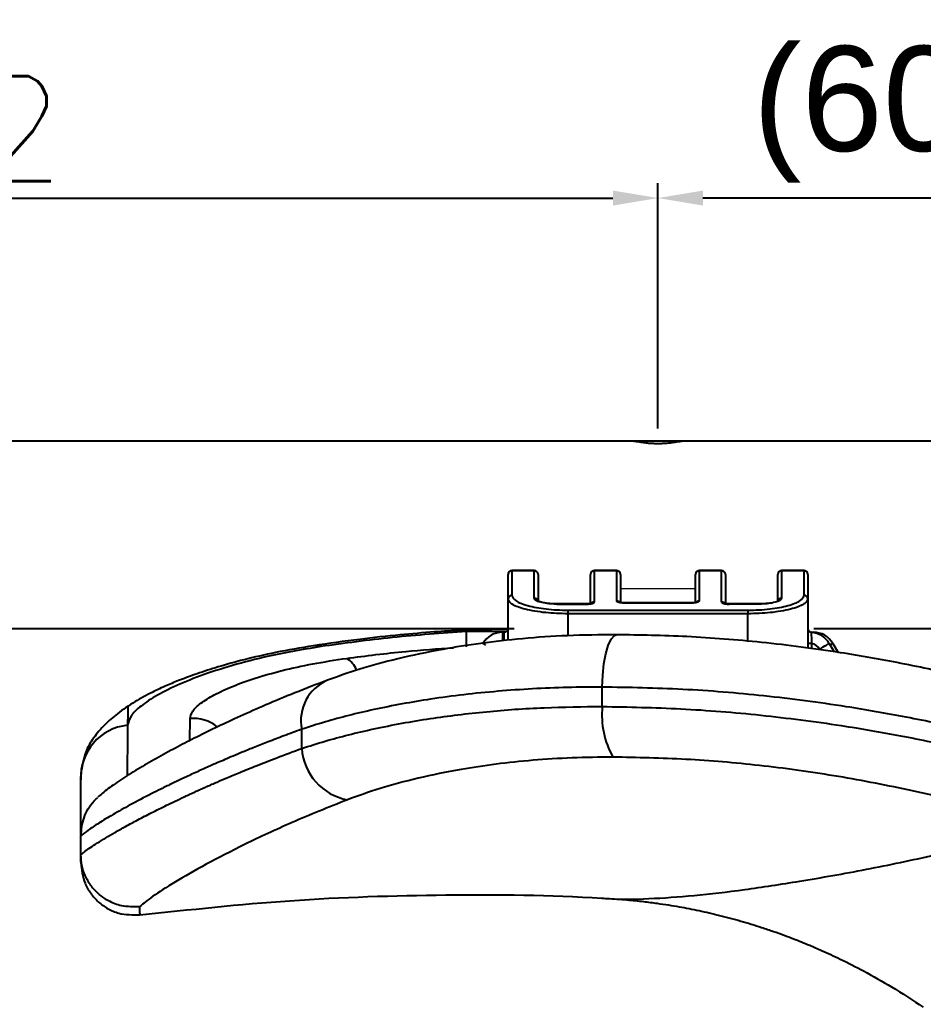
# Model space of a CAD drawing. Header units: millimetres. Extents: x 120 to 960, y 55 to 649.
# Drawn here: x 754.3 to 814.5, y 441.4 to 507.3 of the extents above; entities that cross this region are included whole.
import ezdxf

# ---------------------------------------------------------------- set-up
doc = ezdxf.new("R2010")
doc.units = ezdxf.units.MM
doc.layers.get('0').update_dxf_attribs({"lineweight": 13})
doc.layers.add('윤곽선', color=7, linetype='Continuous', lineweight=9)
doc.styles.get("Standard").update_dxf_attribs({"font": 'arial.ttf'})
doc.dimstyles.new('2-1사본 Standard', dxfattribs={"dimtxt": 2.5, "dimasz": 3, "dimexe": 1, "dimexo": 1, "dimgap": 1, "dimtad": 1, "dimdec": 1, "dimlfac": 2, "dimdsep": 46, "dimtxsty": 'Standard', "dimcen": 0.09, "dimclrd": 1, "dimclre": 1, "dimclrt": 2, "dimadec": 0, "dimazin": 0, "dimtfac": 1, "dimtdec": 1, "dimtmove": 0, "dimatfit": 3, "dimfxl": 0, "dimtolj": 1, "dimtzin": 0, "dimarcsym": 0})

# ---------------------------------------------------------------- blocks, each defined once
blk = doc.blocks.new('*D3')
at = {"layer": 'Defpoints', "color": 0}
for p in [(796.838, 495.404), (681.838, 479.044), (796.838, 479.044)]:
    blk.add_point(p, dxfattribs=at)
at = {"layer": '윤곽선', "color": 1, "lineweight": -2}
for p, q in [((681.838, 480.044), (681.838, 496.404)), ((796.838, 480.044), (796.838, 496.404)), ((684.838, 495.404), (793.838, 495.404))]:
    blk.add_line(p, q, dxfattribs=at)
at = {"layer": '윤곽선', "color": 1}
for points in [[(684.838, 495.904), (684.838, 494.904), (681.838, 495.404)], [(793.838, 494.904), (793.838, 495.904), (796.838, 495.404)]]:
    blk.add_solid(points, dxfattribs=at)
at = {"layer": '윤곽선', "color": 2, "insert": (738.284, 499.977), "char_height": 7, "attachment_point": 5}
blk.add_mtext('\\A1;230{\\Fromans,whtgtxt|c129;%%P0.2}', dxfattribs=at)
blk = doc.blocks.new('*D4')
at = {"layer": 'Defpoints', "color": 0}
for p in [(826.863, 514.009), (651.863, 479.702), (826.863, 475.978)]:
    blk.add_point(p, dxfattribs=at)
at = {"layer": '윤곽선', "color": 1, "lineweight": -2}
for p, q in [((651.863, 480.702), (651.863, 515.009)), ((826.863, 476.978), (826.863, 515.009)), ((654.863, 514.009), (823.863, 514.009))]:
    blk.add_line(p, q, dxfattribs=at)
at = {"layer": '윤곽선', "color": 1}
for points in [[(654.863, 514.509), (654.863, 513.509), (651.863, 514.009)], [(823.863, 513.509), (823.863, 514.509), (826.863, 514.009)]]:
    blk.add_solid(points, dxfattribs=at)
at = {"layer": '윤곽선', "color": 2, "insert": (746.416, 518.583), "char_height": 7, "attachment_point": 5}
blk.add_mtext('\\A1;350{\\Fromans,whtgtxt|c129;%%P0.3}', dxfattribs=at)
blk = doc.blocks.new('*D5')
at = {"layer": 'Defpoints', "color": 0}
for p in [(796.838, 495.404), (796.838, 485.79), (826.863, 484.202)]:
    blk.add_point(p, dxfattribs=at)
at = {"layer": '윤곽선', "color": 1, "lineweight": -2}
for p, q in [((796.838, 486.79), (796.838, 496.404)), ((826.863, 485.202), (826.863, 496.404)), ((823.863, 495.404), (799.838, 495.404))]:
    blk.add_line(p, q, dxfattribs=at)
at = {"layer": '윤곽선', "color": 1}
for points in [[(799.838, 495.904), (799.838, 494.904), (796.838, 495.404)], [(823.863, 494.904), (823.863, 495.904), (826.863, 495.404)]]:
    blk.add_solid(points, dxfattribs=at)
at = {"layer": '윤곽선', "color": 2, "insert": (811.851, 500.989), "char_height": 7, "attachment_point": 5}
blk.add_mtext('\\A1;(60)', dxfattribs=at)

msp = doc.modelspace()

# ---------------------------------------------------------------- linework, layer by layer
at = {"color": 7, "linetype": 'Continuous', "lineweight": 25}
for p, q in [((818.863, 479.202), (651.863, 479.202)), ((818.863, 479.202), (806.467, 479.202)), ((818.863, 479.202), (806.467, 479.202)), ((786.839, 468.669), (786.839, 470.309)), ((786.839, 468.669), (786.839, 470.309)), ((788.589, 470.559), (787.089, 470.559)), ((788.589, 470.559), (787.089, 470.559)), ((787.089, 470.555), (787.089, 468.912)), ((788.589, 470.555), (787.089, 470.555)), ((787.089, 470.555), (787.089, 468.912)), ((788.589, 470.555), (787.089, 470.555)), ((788.589, 468.724), (788.589, 470.555)), ((788.589, 468.724), (788.589, 470.555)), ((788.839, 470.309), (788.839, 468.481)), ((788.839, 470.309), (788.839, 468.481)), ((792.339, 468.357), (792.339, 470.309)), ((792.339, 468.357), (792.339, 470.309)), ((794.089, 470.559), (792.589, 470.559)), ((794.089, 470.559), (792.589, 470.559)), ((792.589, 470.555), (792.589, 468.466)), ((794.089, 470.555), (792.589, 470.555)), ((792.589, 470.555), (792.589, 468.466)), ((794.089, 470.555), (792.589, 470.555)), ((794.089, 468.531), (794.089, 470.555)), ((794.089, 468.531), (794.089, 470.555)), ((794.339, 470.309), (794.339, 468.427)), ((794.339, 470.309), (794.339, 468.427)), ((799.339, 468.423), (799.339, 470.309)), ((799.339, 468.423), (799.339, 470.309)), ((801.089, 470.559), (799.589, 470.559)), ((801.089, 470.559), (799.589, 470.559)), ((799.589, 470.555), (799.589, 468.531)), ((801.089, 470.555), (799.589, 470.555)), ((799.589, 470.555), (799.589, 468.531)), ((801.089, 470.555), (799.589, 470.555)), ((801.089, 468.466), (801.089, 470.555)), ((801.089, 468.466), (801.089, 470.555)), ((801.339, 470.309), (801.339, 468.362)), ((801.339, 470.309), (801.339, 468.362)), ((804.839, 468.481), (804.839, 470.309)), ((804.839, 468.481), (804.839, 470.309)), ((806.589, 470.559), (805.089, 470.559)), ((806.589, 470.559), (805.089, 470.559)), ((805.089, 470.555), (805.089, 468.724)), ((806.589, 470.555), (805.089, 470.555)), ((805.089, 470.555), (805.089, 468.724)), ((806.589, 470.555), (805.089, 470.555)), ((806.589, 468.912), (806.589, 470.555)), ((806.589, 468.912), (806.589, 470.555)), ((806.839, 470.309), (806.839, 468.669)), ((806.839, 470.309), (806.839, 468.669)), ((786.839, 465.915), (786.839, 468.669)), ((786.839, 465.915), (786.839, 468.669)), ((792.089, 468.342), (790.089, 468.342)), ((792.089, 468.342), (790.089, 468.342)), ((790.089, 468.334), (792.089, 468.334)), ((790.089, 468.334), (792.089, 468.334)), ((799.089, 468.408), (794.589, 468.408)), ((799.089, 468.408), (794.589, 468.408)), ((799.089, 468.4), (794.589, 468.4)), ((799.089, 468.4), (794.589, 468.4)), ((803.589, 468.342), (801.589, 468.342)), ((803.589, 468.342), (801.589, 468.342)), ((803.589, 468.334), (801.589, 468.334)), ((803.589, 468.334), (801.589, 468.334)), ((806.839, 468.669), (806.839, 465.372)), ((806.839, 468.669), (806.839, 465.372)), ((790.839, 467.925), (802.839, 467.925)), ((790.839, 467.925), (790.839, 467.684)), ((790.839, 467.925), (802.839, 467.925)), ((790.839, 467.925), (790.839, 467.684)), ((802.839, 467.684), (790.839, 467.684)), ((802.839, 467.684), (790.839, 467.684)), ((802.839, 467.925), (802.839, 467.684)), ((802.839, 467.925), (802.839, 467.684)), ((651.863, 466.702), (787.239, 466.702)), ((651.863, 466.702), (787.239, 466.702)), ((786.783, 466.649), (783.744, 466.593)), ((786.783, 466.649), (783.744, 466.593)), ((784.057, 465.491), (784.076, 466.492)), ((784.057, 465.491), (784.076, 466.492)), ((786.463, 466.452), (786.589, 466.452)), ((786.463, 466.452), (786.589, 466.452)), ((794.057, 466.29), (794.138, 466.297)), ((794.057, 466.29), (794.138, 466.297)), ((807.072, 466.449), (807.072, 466.433)), ((807.072, 466.449), (807.072, 466.433)), ((807.089, 466.452), (807.214, 466.452)), ((807.089, 466.452), (807.214, 466.452)), ((807.239, 466.702), (826.863, 466.702)), ((807.239, 466.702), (826.863, 466.702)), ((807.089, 465.693), (806.839, 465.693)), ((807.089, 465.693), (806.839, 465.693)), ((808.272, 465.702), (808.594, 465.144)), ((808.272, 465.702), (808.594, 465.144)), ((808.513, 465.702), (808.855, 465.111)), ((808.513, 465.702), (808.855, 465.111)), ((793.128, 461.502), (793.128, 462.797)), ((793.128, 461.502), (793.128, 462.797)), ((773.074, 458.703), (773.074, 459.983)), ((773.074, 458.703), (773.074, 459.983)), ((758.39, 457.419), (758.339, 456.829)), ((758.39, 457.419), (758.339, 456.829)), ((758.339, 451.629), (758.339, 452.872)), ((758.339, 451.629), (758.339, 452.872)), ((793.448, 448.709), (793.551, 448.697)), ((793.448, 448.709), (793.551, 448.697)), ((762.263, 447.676), (762.263, 447.679)), ((762.263, 447.676), (762.263, 447.679))]:
    msp.add_line(p, q, dxfattribs=at)
for p, q in [((795.235, 479.203), (798.442, 479.201)), ((795.235, 479.203), (798.442, 479.201)), ((794.339, 469.368), (799.339, 469.368)), ((794.339, 469.368), (799.339, 469.368))]:
    msp.add_line(p, q)
at = {"color": 8, "linetype": 'Continuous', "lineweight": 25}
for p, q in [((787.089, 470.555), (787.089, 470.559)), ((787.089, 470.555), (787.089, 470.559)), ((788.589, 470.555), (788.589, 470.559)), ((788.589, 470.555), (788.589, 470.559)), ((792.589, 470.555), (792.589, 470.559)), ((792.589, 470.555), (792.589, 470.559)), ((794.089, 470.555), (794.089, 470.559)), ((794.089, 470.555), (794.089, 470.559)), ((799.589, 470.559), (799.589, 470.555)), ((799.589, 470.559), (799.589, 470.555)), ((801.089, 470.559), (801.089, 470.555)), ((801.089, 470.559), (801.089, 470.555)), ((805.089, 470.559), (805.089, 470.555)), ((805.089, 470.559), (805.089, 470.555)), ((806.589, 470.559), (806.589, 470.555)), ((806.589, 470.559), (806.589, 470.555)), ((790.089, 468.334), (790.089, 468.342)), ((790.089, 468.334), (790.089, 468.342)), ((792.089, 468.334), (792.089, 468.342)), ((792.089, 468.334), (792.089, 468.342)), ((794.589, 468.408), (794.589, 468.4)), ((794.589, 468.408), (794.589, 468.4)), ((799.089, 468.408), (799.089, 468.4)), ((799.089, 468.408), (799.089, 468.4)), ((801.589, 468.342), (801.589, 468.334)), ((801.589, 468.342), (801.589, 468.334)), ((803.589, 468.342), (803.589, 468.334)), ((803.589, 468.342), (803.589, 468.334)), ((790.839, 467.684), (790.839, 466.225)), ((790.839, 467.684), (790.839, 466.225)), ((802.839, 465.843), (802.839, 467.684)), ((802.839, 465.843), (802.839, 467.684)), ((786.675, 466.512), (784.076, 466.492)), ((786.675, 466.512), (784.076, 466.492)), ((786.463, 466.452), (786.463, 465.875)), ((786.463, 466.452), (786.463, 465.875)), ((786.589, 465.89), (786.589, 466.452)), ((786.589, 465.89), (786.589, 466.452)), ((807.089, 466.452), (807.089, 466.448)), ((807.089, 466.452), (807.089, 466.448)), ((807.214, 466.433), (807.214, 466.452)), ((807.214, 466.433), (807.214, 466.452)), ((807.089, 465.693), (807.089, 465.34)), ((807.089, 465.693), (807.089, 465.34)), ((765.611, 459.229), (765.621, 460.701)), ((765.611, 459.229), (765.621, 460.701))]:
    msp.add_line(p, q, dxfattribs=at)
at = {"color": 8, "linetype": 'Continuous', "lineweight": 25, "flags": 128}
for points in [[(784.076, 466.492), (783.847, 466.603), (783.744, 466.593)], [(784.076, 466.492), (783.847, 466.603), (783.744, 466.593)], [(793.128, 462.797), (793.156, 463.594), (793.235, 464.349), (793.359, 465.023), (793.523, 465.579), (793.717, 465.99), (793.932, 466.232), (794.057, 466.29)], [(793.128, 462.797), (793.156, 463.594), (793.235, 464.349), (793.359, 465.023), (793.523, 465.579), (793.717, 465.99), (793.932, 466.232), (794.057, 466.29)], [(774.342, 465.498), (774.007, 465.577), (773.848, 465.552)], [(774.342, 465.498), (774.007, 465.577), (773.848, 465.552)], [(785.164, 465.702), (785.176, 465.695), (785.213, 465.674), (785.273, 465.639), (785.345, 465.598)], [(785.164, 465.702), (785.176, 465.695), (785.213, 465.674), (785.273, 465.639), (785.345, 465.598)], [(808.332, 465.598), (808.404, 465.639), (808.464, 465.674), (808.501, 465.695), (808.513, 465.702)], [(808.332, 465.598), (808.404, 465.639), (808.464, 465.674), (808.501, 465.695), (808.513, 465.702)]]:
    msp.add_lwpolyline(points, dxfattribs=at)
at = {"color": 7, "linetype": 'Continuous', "lineweight": 25, "flags": 128}
msp.add_lwpolyline([(807.622, 465.327), (807.749, 465.4), (807.871, 465.471), (807.983, 465.536), (808.081, 465.592), (808.162, 465.639), (808.222, 465.674), (808.259, 465.695), (808.272, 465.702)], dxfattribs=at)
msp.add_lwpolyline([(807.622, 465.327), (807.749, 465.4), (807.871, 465.471), (807.983, 465.536), (808.081, 465.592), (808.162, 465.639), (808.222, 465.674), (808.259, 465.695), (808.272, 465.702)], dxfattribs=at)
at = {"color": 7, "linetype": 'Continuous', "lineweight": 25}
for centre, radius, start, end in [((787.089, 470.309), 0.25, 90, 180), ((787.089, 470.309), 0.25, 90, 180), ((787.087, 470.307), 0.248, 89.51572, 179.5018), ((787.087, 470.307), 0.248, 89.51572, 179.5018), ((788.589, 470.309), 0.25, 0, 90), ((788.589, 470.309), 0.25, 0, 90), ((788.591, 470.307), 0.248, 0.4982, 90.48428), ((788.591, 470.307), 0.248, 0.4982, 90.48428), ((792.589, 470.309), 0.25, 90, 180), ((792.589, 470.309), 0.25, 90, 180), ((792.587, 470.307), 0.248, 89.51572, 179.5018), ((792.587, 470.307), 0.248, 89.51572, 179.5018), ((794.089, 470.309), 0.25, 0, 90), ((794.089, 470.309), 0.25, 0, 90), ((794.091, 470.307), 0.248, 0.4982, 90.48428), ((794.091, 470.307), 0.248, 0.4982, 90.48428), ((799.589, 470.309), 0.25, 90, 180), ((799.589, 470.309), 0.25, 90, 180), ((799.587, 470.307), 0.248, 89.51694, 179.50058), ((799.587, 470.307), 0.248, 89.51694, 179.50058), ((801.089, 470.309), 0.25, 0, 90), ((801.089, 470.309), 0.25, 0, 90), ((801.091, 470.307), 0.248, 0.4982, 90.48428), ((801.091, 470.307), 0.248, 0.4982, 90.48428), ((805.089, 470.309), 0.25, 90, 180), ((805.089, 470.309), 0.25, 90, 180), ((805.087, 470.307), 0.248, 89.51694, 179.50058), ((805.087, 470.307), 0.248, 89.51694, 179.50058), ((806.589, 470.309), 0.25, 0, 90), ((806.589, 470.309), 0.25, 0, 90), ((806.591, 470.307), 0.248, 0.4982, 90.48428), ((806.591, 470.307), 0.248, 0.4982, 90.48428), ((787.085, 468.665), 0.246, 89.16643, 179.13814), ((787.085, 468.665), 0.246, 89.16643, 179.13814), ((806.592, 468.665), 0.246, 0.86186, 90.83357), ((806.592, 468.665), 0.246, 0.86186, 90.83357), ((786.463, 464.952), 1.5, 90, 150), ((786.463, 464.952), 1.5, 90, 150), ((786.589, 466.702), 0.25, 270, 0), ((786.589, 466.702), 0.25, 270, 0), ((807.089, 466.702), 0.25, 180, 270), ((807.089, 466.702), 0.25, 180, 270), ((807.089, 466.698), 0.25, 180, 266.19849), ((807.089, 466.698), 0.25, 180, 266.19849), ((806.973, 464.952), 1.5, 30, 86.19849), ((806.973, 464.952), 1.5, 30, 86.19849), ((807.214, 464.952), 1.5, 30, 90), ((807.214, 464.952), 1.5, 30, 90), ((806.973, 464.952), 0.75, 30, 81.10057), ((806.973, 464.952), 0.75, 30, 81.10057), ((798.885, 460.947), 5.784, 174.49732, 209.21207), ((798.885, 460.947), 5.784, 174.49732, 209.21207), ((776.799, 458.958), 3.734, 183.92099, 259.66268), ((776.799, 458.958), 3.734, 183.92099, 259.66268)]:
    msp.add_arc(centre, radius, start, end, dxfattribs=at)
at = {"color": 8, "linetype": 'Continuous', "lineweight": 25}
for centre, radius, start, end in [((788.592, 468.476), 0.248, 12.05238, 90.75543), ((788.592, 468.476), 0.248, 12.05238, 90.75543), ((792.587, 468.214), 0.252, 89.68864, 143.61511), ((792.587, 468.214), 0.252, 89.68864, 143.61511), ((794.09, 468.279), 0.253, 36.7853, 90.25848), ((794.09, 468.279), 0.253, 36.7853, 90.25848), ((799.587, 468.279), 0.253, 89.74056, 143.21649), ((799.587, 468.279), 0.253, 89.74056, 143.21649), ((801.09, 468.213), 0.253, 36.52408, 90.26055), ((801.09, 468.213), 0.253, 36.52408, 90.26055), ((805.085, 468.476), 0.248, 89.24778, 167.80897), ((805.085, 468.476), 0.248, 89.24778, 167.80897), ((775.202, 463.305), 1.656, 22.20696, 58.24341), ((775.202, 463.305), 1.656, 22.20696, 58.24341), ((775.967, 460.551), 2.948, 113.39129, 191.12009), ((775.967, 460.551), 2.948, 113.39129, 191.12009), ((765.84, 458.183), 2.528, 51.00046, 94.98197), ((765.84, 458.183), 2.528, 51.00046, 94.98197), ((761.806, 456.795), 3.472, 95.75765, 182.95739), ((761.806, 456.795), 3.472, 95.75765, 182.95739)]:
    msp.add_arc(centre, radius, start, end, dxfattribs=at)
at = {"color": 7, "linetype": 'Continuous', "lineweight": 25}
for points, knots in [([(795.235, 479.201), (795.237, 479.202), (795.248, 479.204), (795.363, 479.187), (795.583, 479.148), (795.815, 479.116), (795.987, 479.093), (796.207, 479.069), (796.526, 479.048), (796.842, 479.041), (797.16, 479.049), (797.467, 479.069), (797.662, 479.09), (797.774, 479.104), (797.86, 479.116), (798.098, 479.149), (798.317, 479.188), (798.43, 479.204), (798.44, 479.202), (798.442, 479.201)], [0, 0, 0, 0, 0.019468, 0.089551, 0.2263, 0.273774, 0.287712, 0.363732, 0.434429, 0.50107, 0.567205, 0.638414, 0.70708, 0.709003, 0.726209, 0.775801, 0.91245, 0.98273, 1, 1, 1, 1]), ([(795.235, 479.201), (795.237, 479.202), (795.248, 479.204), (795.363, 479.187), (795.583, 479.148), (795.815, 479.116), (795.987, 479.093), (796.207, 479.069), (796.526, 479.048), (796.842, 479.041), (797.16, 479.049), (797.467, 479.069), (797.662, 479.09), (797.774, 479.104), (797.86, 479.116), (798.098, 479.149), (798.317, 479.188), (798.43, 479.204), (798.44, 479.202), (798.442, 479.201)], [0, 0, 0, 0, 0.019468, 0.089551, 0.2263, 0.273774, 0.287712, 0.363732, 0.434429, 0.50107, 0.567205, 0.638414, 0.70708, 0.709003, 0.726209, 0.775801, 0.91245, 0.98273, 1, 1, 1, 1]), ([(787.089, 468.912), (787.145, 468.79), (787.257, 468.547), (788.099, 468.215), (789.136, 468.024), (790.088, 467.938), (790.588, 467.929), (790.839, 467.925)], [0, 0, 0, 0, 0.250755, 0.499811, 0.748682, 0.874043, 1, 1, 1, 1]), ([(787.089, 468.912), (787.145, 468.79), (787.257, 468.547), (788.099, 468.215), (789.136, 468.024), (790.088, 467.938), (790.588, 467.929), (790.839, 467.925)], [0, 0, 0, 0, 0.250755, 0.499811, 0.748682, 0.874043, 1, 1, 1, 1]), ([(802.839, 467.925), (803.087, 467.929), (803.588, 467.937), (804.54, 468.023), (805.58, 468.215), (806.422, 468.548), (806.533, 468.79), (806.589, 468.912)], [0, 0, 0, 0, 0.1247747, 0.2514306, 0.5006151, 0.7495797, 1, 1, 1, 1]), ([(802.839, 467.925), (803.087, 467.929), (803.588, 467.937), (804.54, 468.023), (805.58, 468.215), (806.422, 468.548), (806.533, 468.79), (806.589, 468.912)], [0, 0, 0, 0, 0.1247747, 0.2514306, 0.5006151, 0.7495797, 1, 1, 1, 1]), ([(790.839, 467.684), (790.329, 467.7), (789.547, 467.723), (788.611, 467.853), (787.783, 468.023), (787.325, 468.195), (787.078, 468.346), (786.905, 468.466), (786.867, 468.583), (786.839, 468.669)], [0, 0, 0, 0, 0.23907, 0.366769, 0.499842, 0.748627, 0.756113, 0.819702, 1, 1, 1, 1]), ([(790.839, 467.684), (790.329, 467.7), (789.547, 467.723), (788.611, 467.853), (787.783, 468.023), (787.325, 468.195), (787.078, 468.346), (786.905, 468.466), (786.867, 468.583), (786.839, 468.669)], [0, 0, 0, 0, 0.23907, 0.366769, 0.499842, 0.748627, 0.756113, 0.819702, 1, 1, 1, 1]), ([(790.089, 468.334), (789.989, 468.335), (789.788, 468.338), (789.406, 468.371), (788.992, 468.446), (788.654, 468.576), (788.61, 468.675), (788.589, 468.724)], [0, 0, 0, 0, 0.125396, 0.251576, 0.500994, 0.750467, 1, 1, 1, 1]), ([(790.089, 468.334), (789.989, 468.335), (789.788, 468.338), (789.406, 468.371), (788.992, 468.446), (788.654, 468.576), (788.61, 468.675), (788.589, 468.724)], [0, 0, 0, 0, 0.125396, 0.251576, 0.500994, 0.750467, 1, 1, 1, 1]), ([(790.089, 468.342), (789.974, 468.344), (789.751, 468.347), (789.454, 468.376), (789.219, 468.412), (789.022, 468.454), (788.962, 468.476), (788.929, 468.488)], [0, 0, 0, 0, 0.219586, 0.424791, 0.616325, 0.795019, 1, 1, 1, 1]), ([(790.089, 468.342), (789.974, 468.344), (789.751, 468.347), (789.454, 468.376), (789.219, 468.412), (789.022, 468.454), (788.962, 468.476), (788.929, 468.488)], [0, 0, 0, 0, 0.219586, 0.424791, 0.616325, 0.795019, 1, 1, 1, 1]), ([(792.089, 468.334), (792.122, 468.334), (792.189, 468.335), (792.284, 468.343), (792.371, 468.356), (792.471, 468.378), (792.569, 468.415), (792.582, 468.449), (792.589, 468.466)], [0, 0, 0, 0, 0.127087, 0.249394, 0.372452, 0.501698, 0.749591, 1, 1, 1, 1]), ([(792.089, 468.334), (792.122, 468.334), (792.189, 468.335), (792.284, 468.343), (792.371, 468.356), (792.471, 468.378), (792.569, 468.415), (792.582, 468.449), (792.589, 468.466)], [0, 0, 0, 0, 0.127087, 0.249394, 0.372452, 0.501698, 0.749591, 1, 1, 1, 1]), ([(792.333, 468.351), (792.318, 468.35), (792.285, 468.349), (792.2, 468.342), (792.128, 468.342), (792.089, 468.342)], [0, 0, 0, 0, 0.281674, 0.614852, 1, 1, 1, 1]), ([(792.333, 468.351), (792.318, 468.35), (792.285, 468.349), (792.2, 468.342), (792.128, 468.342), (792.089, 468.342)], [0, 0, 0, 0, 0.281674, 0.614852, 1, 1, 1, 1]), ([(794.589, 468.4), (794.555, 468.4), (794.488, 468.401), (794.393, 468.409), (794.306, 468.422), (794.207, 468.444), (794.108, 468.48), (794.095, 468.514), (794.089, 468.531)], [0, 0, 0, 0, 0.126978, 0.249127, 0.371942, 0.500842, 0.749337, 1, 1, 1, 1]), ([(794.589, 468.4), (794.555, 468.4), (794.488, 468.401), (794.393, 468.409), (794.306, 468.422), (794.207, 468.444), (794.108, 468.48), (794.095, 468.514), (794.089, 468.531)], [0, 0, 0, 0, 0.126978, 0.249127, 0.371942, 0.500842, 0.749337, 1, 1, 1, 1]), ([(794.589, 468.408), (794.555, 468.408), (794.489, 468.409), (794.41, 468.415), (794.354, 468.421), (794.336, 468.42), (794.329, 468.419)], [0, 0, 0, 0, 0.2934696, 0.5618441, 0.8086628, 1, 1, 1, 1]), ([(794.589, 468.408), (794.555, 468.408), (794.489, 468.409), (794.41, 468.415), (794.354, 468.421), (794.336, 468.42), (794.329, 468.419)], [0, 0, 0, 0, 0.2934696, 0.5618441, 0.8086628, 1, 1, 1, 1]), ([(799.589, 468.531), (799.582, 468.514), (799.569, 468.481), (799.471, 468.444), (799.371, 468.422), (799.284, 468.409), (799.189, 468.401), (799.122, 468.4), (799.089, 468.4)], [0, 0, 0, 0, 0.250396, 0.498307, 0.6275306, 0.7505883, 0.8729003, 1, 1, 1, 1]), ([(799.589, 468.531), (799.582, 468.514), (799.569, 468.481), (799.471, 468.444), (799.371, 468.422), (799.284, 468.409), (799.189, 468.401), (799.122, 468.4), (799.089, 468.4)], [0, 0, 0, 0, 0.250396, 0.498307, 0.6275306, 0.7505883, 0.8729003, 1, 1, 1, 1]), ([(799.33, 468.417), (799.316, 468.416), (799.284, 468.415), (799.201, 468.408), (799.128, 468.408), (799.089, 468.408)], [0, 0, 0, 0, 0.269065, 0.607993, 1, 1, 1, 1]), ([(799.33, 468.417), (799.316, 468.416), (799.284, 468.415), (799.201, 468.408), (799.128, 468.408), (799.089, 468.408)], [0, 0, 0, 0, 0.269065, 0.607993, 1, 1, 1, 1]), ([(801.089, 468.466), (801.095, 468.449), (801.108, 468.415), (801.207, 468.378), (801.306, 468.356), (801.393, 468.343), (801.488, 468.335), (801.555, 468.334), (801.589, 468.334)], [0, 0, 0, 0, 0.2506822, 0.4991552, 0.6280756, 0.7508945, 0.87303, 1, 1, 1, 1]), ([(801.089, 468.466), (801.095, 468.449), (801.108, 468.415), (801.207, 468.378), (801.306, 468.356), (801.393, 468.343), (801.488, 468.335), (801.555, 468.334), (801.589, 468.334)], [0, 0, 0, 0, 0.2506822, 0.4991552, 0.6280756, 0.7508945, 0.87303, 1, 1, 1, 1]), ([(801.589, 468.342), (801.555, 468.342), (801.49, 468.343), (801.41, 468.349), (801.354, 468.355), (801.336, 468.354), (801.327, 468.354)], [0, 0, 0, 0, 0.290313, 0.555794, 0.799933, 1, 1, 1, 1]), ([(801.589, 468.342), (801.555, 468.342), (801.49, 468.343), (801.41, 468.349), (801.354, 468.355), (801.336, 468.354), (801.327, 468.354)], [0, 0, 0, 0, 0.290313, 0.555794, 0.799933, 1, 1, 1, 1]), ([(806.839, 468.669), (806.811, 468.582), (806.775, 468.472), (806.614, 468.356), (806.378, 468.204), (805.907, 468.026), (805.068, 467.853), (804.131, 467.723), (803.349, 467.7), (802.839, 467.684)], [0, 0, 0, 0, 0.180705, 0.229749, 0.243882, 0.499671, 0.632877, 0.760702, 1, 1, 1, 1]), ([(806.839, 468.669), (806.811, 468.582), (806.775, 468.472), (806.614, 468.356), (806.378, 468.204), (805.907, 468.026), (805.068, 467.853), (804.131, 467.723), (803.349, 467.7), (802.839, 467.684)], [0, 0, 0, 0, 0.180705, 0.229749, 0.243882, 0.499671, 0.632877, 0.760702, 1, 1, 1, 1]), ([(805.089, 468.724), (805.067, 468.674), (805.023, 468.576), (804.684, 468.445), (804.269, 468.371), (803.888, 468.338), (803.688, 468.335), (803.589, 468.334)], [0, 0, 0, 0, 0.250202, 0.499856, 0.749392, 0.87475, 1, 1, 1, 1]), ([(805.089, 468.724), (805.067, 468.674), (805.023, 468.576), (804.684, 468.445), (804.269, 468.371), (803.888, 468.338), (803.688, 468.335), (803.589, 468.334)], [0, 0, 0, 0, 0.250202, 0.499856, 0.749392, 0.87475, 1, 1, 1, 1]), ([(804.28, 468.385), (804.184, 468.373), (803.972, 468.348), (803.724, 468.344), (803.589, 468.342)], [0, 0, 0, 0, 0.455156, 1, 1, 1, 1]), ([(804.28, 468.385), (804.184, 468.373), (803.972, 468.348), (803.724, 468.344), (803.589, 468.342)], [0, 0, 0, 0, 0.455156, 1, 1, 1, 1]), ([(783.744, 466.593), (783.135, 466.555), (781.76, 466.468), (779.489, 466.269), (776.785, 465.976), (774.878, 465.701), (773.849, 465.552)], [0, 0, 0, 0, 0.180164, 0.406784, 0.679905, 1, 1, 1, 1]), ([(783.744, 466.593), (783.135, 466.555), (781.76, 466.468), (779.489, 466.269), (776.785, 465.976), (774.878, 465.701), (773.849, 465.552)], [0, 0, 0, 0, 0.180164, 0.406784, 0.679905, 1, 1, 1, 1]), ([(784.076, 466.492), (782.416, 466.379), (779.098, 466.153), (775.927, 465.716), (774.342, 465.498)], [0, 0, 0, 0, 0.50035, 1, 1, 1, 1]), ([(784.076, 466.492), (782.416, 466.379), (779.098, 466.153), (775.927, 465.716), (774.342, 465.498)], [0, 0, 0, 0, 0.50035, 1, 1, 1, 1]), ([(794.057, 466.29), (792.968, 466.278), (790.83, 466.256), (787.815, 466.045), (785.028, 465.732), (782.22, 465.287), (779.488, 464.708), (776.908, 464.007), (775.492, 463.505), (774.798, 463.258)], [0, 0, 0, 0, 0.139795, 0.274493, 0.405573, 0.53319, 0.695634, 0.850765, 1, 1, 1, 1]), ([(794.057, 466.29), (792.968, 466.278), (790.83, 466.256), (787.815, 466.045), (785.028, 465.732), (782.22, 465.287), (779.488, 464.708), (776.908, 464.007), (775.492, 463.505), (774.798, 463.258)], [0, 0, 0, 0, 0.139795, 0.274493, 0.405573, 0.53319, 0.695634, 0.850765, 1, 1, 1, 1]), ([(825.551, 461.144), (824.149, 461.581), (821.4, 462.437), (817.217, 463.503), (813.103, 464.397), (808.623, 465.187), (803.84, 465.804), (798.826, 466.207), (795.624, 466.263), (794.057, 466.29)], [0, 0, 0, 0, 0.139349, 0.2731, 0.403078, 0.530075, 0.693977, 0.850161, 1, 1, 1, 1]), ([(825.551, 461.144), (824.149, 461.581), (821.4, 462.437), (817.217, 463.503), (813.103, 464.397), (808.623, 465.187), (803.84, 465.804), (798.826, 466.207), (795.624, 466.263), (794.057, 466.29)], [0, 0, 0, 0, 0.139349, 0.2731, 0.403078, 0.530075, 0.693977, 0.850161, 1, 1, 1, 1]), ([(807.072, 466.433), (807.05, 466.439), (807.004, 466.45), (806.94, 466.489), (806.886, 466.544), (806.865, 466.588), (806.855, 466.61)], [0, 0, 0, 0, 0.2338234, 0.4824092, 0.7401465, 1, 1, 1, 1]), ([(807.072, 466.433), (807.05, 466.439), (807.004, 466.45), (806.94, 466.489), (806.886, 466.544), (806.865, 466.588), (806.855, 466.61)], [0, 0, 0, 0, 0.2338234, 0.4824092, 0.7401465, 1, 1, 1, 1]), ([(773.849, 465.552), (772.994, 465.408), (771.376, 465.136), (769.274, 464.646), (767.541, 464.165), (766.141, 463.71), (765.013, 463.295), (764.045, 462.897), (763.016, 462.422), (761.877, 461.802), (760.809, 461.075), (759.881, 460.263), (759.15, 459.399), (758.637, 458.539), (758.525, 457.99), (758.478, 457.757), (758.478, 457.757), (758.478, 457.757), (758.478, 457.757), (758.444, 457.588), (758.41, 457.419), (758.376, 457.25)], [0, 0, 0, 0, 0.10661, 0.201691, 0.285901, 0.360065, 0.423935, 0.47869, 0.539837, 0.61249, 0.697847, 0.770301, 0.849618, 0.936234, 1, 1, 1, 1, 1, 1, 1.046231, 1.046231, 1.046231, 1.046231]), ([(773.849, 465.552), (772.994, 465.408), (771.376, 465.136), (769.274, 464.646), (767.541, 464.165), (766.141, 463.71), (765.013, 463.295), (764.045, 462.897), (763.016, 462.422), (761.877, 461.802), (760.809, 461.075), (759.881, 460.263), (759.15, 459.399), (758.637, 458.539), (758.525, 457.99), (758.478, 457.757), (758.478, 457.757), (758.478, 457.757), (758.478, 457.757), (758.444, 457.588), (758.41, 457.419), (758.376, 457.25)], [0, 0, 0, 0, 0.10661, 0.201691, 0.285901, 0.360065, 0.423935, 0.47869, 0.539837, 0.61249, 0.697847, 0.770301, 0.849618, 0.936234, 1, 1, 1, 1, 1, 1, 1.046231, 1.046231, 1.046231, 1.046231]), ([(774.342, 465.498), (773.391, 465.34), (771.5, 465.026), (768.981, 464.409), (766.762, 463.726), (764.889, 462.996), (763.386, 462.253), (762.295, 461.53), (761.592, 460.844), (761.503, 460.448), (761.458, 460.25), (761.458, 460.25), (761.458, 460.25), (761.458, 460.25), (761.458, 460.25), (761.458, 460.25), (761.458, 460.25)], [0, 0, 0, 0, 0.127579, 0.253453, 0.379062, 0.504281, 0.628388, 0.753016, 0.876366, 1, 1, 1, 1, 1, 1, 1.000011, 1.000011, 1.000011, 1.000011]), ([(774.342, 465.498), (773.391, 465.34), (771.5, 465.026), (768.981, 464.409), (766.762, 463.726), (764.889, 462.996), (763.386, 462.253), (762.295, 461.53), (761.592, 460.844), (761.503, 460.448), (761.458, 460.25), (761.458, 460.25), (761.458, 460.25), (761.458, 460.25), (761.458, 460.25), (761.458, 460.25), (761.458, 460.25)], [0, 0, 0, 0, 0.127579, 0.253453, 0.379062, 0.504281, 0.628388, 0.753016, 0.876366, 1, 1, 1, 1, 1, 1, 1.000011, 1.000011, 1.000011, 1.000011]), ([(765.621, 460.701), (765.658, 460.862), (765.731, 461.182), (766.299, 461.72), (767.188, 462.279), (768.405, 462.844), (769.929, 463.396), (771.734, 463.907), (773.777, 464.366), (775.306, 464.597), (776.073, 464.713)], [0, 0, 0, 0, 0.1248395, 0.2488304, 0.3731384, 0.4979321, 0.6225087, 0.7484077, 0.8737949, 1, 1, 1, 1]), ([(765.621, 460.701), (765.658, 460.862), (765.731, 461.182), (766.299, 461.72), (767.188, 462.279), (768.405, 462.844), (769.929, 463.396), (771.734, 463.907), (773.777, 464.366), (775.306, 464.597), (776.073, 464.713)], [0, 0, 0, 0, 0.1248395, 0.2488304, 0.3731384, 0.4979321, 0.6225087, 0.7484077, 0.8737949, 1, 1, 1, 1]), ([(774.798, 463.258), (774.058, 462.974), (772.617, 462.421), (770.692, 461.615), (768.99, 460.864), (767.461, 460.151), (766.077, 459.473), (764.749, 458.791), (763.472, 458.101), (762.227, 457.384), (761.084, 456.672), (760.102, 455.997), (759.677, 455.632), (759.464, 455.448)], [0, 0, 0, 0, 0.0910505, 0.1773951, 0.2592428, 0.3367675, 0.4169724, 0.4932714, 0.5784149, 0.6727269, 0.7761012, 0.8875365, 1, 1, 1, 1]), ([(774.798, 463.258), (774.058, 462.974), (772.617, 462.421), (770.692, 461.615), (768.99, 460.864), (767.461, 460.151), (766.077, 459.473), (764.749, 458.791), (763.472, 458.101), (762.227, 457.384), (761.084, 456.672), (760.102, 455.997), (759.677, 455.632), (759.464, 455.448)], [0, 0, 0, 0, 0.0910505, 0.1773951, 0.2592428, 0.3367675, 0.4169724, 0.4932714, 0.5784149, 0.6727269, 0.7761012, 0.8875365, 1, 1, 1, 1]), ([(793.128, 462.797), (792.35, 462.793), (790.772, 462.785), (788.448, 462.686), (786.136, 462.525), (783.859, 462.294), (781.728, 462.009), (779.725, 461.673), (777.897, 461.307), (776.189, 460.905), (774.56, 460.465), (773.589, 460.15), (773.074, 459.983)], [0, 0, 0, 0, 0.094623, 0.191844, 0.291727, 0.394335, 0.499722, 0.594764, 0.695997, 0.793055, 0.890428, 1, 1, 1, 1]), ([(793.128, 462.797), (792.35, 462.793), (790.772, 462.785), (788.448, 462.686), (786.136, 462.525), (783.859, 462.294), (781.728, 462.009), (779.725, 461.673), (777.897, 461.307), (776.189, 460.905), (774.56, 460.465), (773.589, 460.15), (773.074, 459.983)], [0, 0, 0, 0, 0.094623, 0.191844, 0.291727, 0.394335, 0.499722, 0.594764, 0.695997, 0.793055, 0.890428, 1, 1, 1, 1]), ([(825.299, 457.848), (824.063, 458.214), (821.494, 458.976), (817.514, 459.943), (813.447, 460.807), (808.92, 461.596), (803.928, 462.247), (798.466, 462.7), (794.911, 462.765), (793.128, 462.797)], [0, 0, 0, 0, 0.120233, 0.249812, 0.375713, 0.499019, 0.666585, 0.832769, 1, 1, 1, 1]), ([(825.299, 457.848), (824.063, 458.214), (821.494, 458.976), (817.514, 459.943), (813.447, 460.807), (808.92, 461.596), (803.928, 462.247), (798.466, 462.7), (794.911, 462.765), (793.128, 462.797)], [0, 0, 0, 0, 0.120233, 0.249812, 0.375713, 0.499019, 0.666585, 0.832769, 1, 1, 1, 1]), ([(773.074, 458.703), (773.586, 458.868), (774.552, 459.18), (776.174, 459.617), (777.881, 460.019), (779.714, 460.384), (782.177, 460.796), (785.306, 461.177), (789.156, 461.46), (791.824, 461.488), (793.128, 461.502)], [0, 0, 0, 0, 0.109023, 0.205939, 0.30305, 0.404737, 0.500181, 0.674308, 0.840821, 1, 1, 1, 1]), ([(773.074, 458.703), (773.586, 458.868), (774.552, 459.18), (776.174, 459.617), (777.881, 460.019), (779.714, 460.384), (782.177, 460.796), (785.306, 461.177), (789.156, 461.46), (791.824, 461.488), (793.128, 461.502)], [0, 0, 0, 0, 0.109023, 0.205939, 0.30305, 0.404737, 0.500181, 0.674308, 0.840821, 1, 1, 1, 1]), ([(793.128, 461.502), (794.871, 461.469), (798.356, 461.403), (803.703, 460.964), (808.609, 460.335), (813.067, 459.568), (817.086, 458.725), (821.021, 457.779), (823.561, 457.037), (824.79, 456.678)], [0, 0, 0, 0, 0.166258, 0.332401, 0.49884, 0.622942, 0.749575, 0.878916, 1, 1, 1, 1]), ([(793.128, 461.502), (794.871, 461.469), (798.356, 461.403), (803.703, 460.964), (808.609, 460.335), (813.067, 459.568), (817.086, 458.725), (821.021, 457.779), (823.561, 457.037), (824.79, 456.678)], [0, 0, 0, 0, 0.166258, 0.332401, 0.49884, 0.622942, 0.749575, 0.878916, 1, 1, 1, 1]), ([(773.074, 459.983), (772.675, 459.837), (771.912, 459.557), (770.872, 459.159), (769.965, 458.802), (769.185, 458.485), (768.521, 458.208), (767.967, 457.972), (767.393, 457.724), (766.702, 457.421), (765.897, 457.057), (765.087, 456.681), (764.35, 456.329), (763.68, 456.001), (762.736, 455.527), (761.619, 454.941), (760.446, 454.283), (759.507, 453.715), (758.777, 453.231), (758.484, 452.991), (758.339, 452.872)], [0, 0, 0, 0, 0.048406, 0.092439, 0.132101, 0.16739, 0.198307, 0.224852, 0.247024, 0.282748, 0.329484, 0.374394, 0.417479, 0.458739, 0.498176, 0.601615, 0.700684, 0.799948, 0.901041, 1, 1, 1, 1]), ([(773.074, 459.983), (772.675, 459.837), (771.912, 459.557), (770.872, 459.159), (769.965, 458.802), (769.185, 458.485), (768.521, 458.208), (767.967, 457.972), (767.393, 457.724), (766.702, 457.421), (765.897, 457.057), (765.087, 456.681), (764.35, 456.329), (763.68, 456.001), (762.736, 455.527), (761.619, 454.941), (760.446, 454.283), (759.507, 453.715), (758.777, 453.231), (758.484, 452.991), (758.339, 452.872)], [0, 0, 0, 0, 0.048406, 0.092439, 0.132101, 0.16739, 0.198307, 0.224852, 0.247024, 0.282748, 0.329484, 0.374394, 0.417479, 0.458739, 0.498176, 0.601615, 0.700684, 0.799948, 0.901041, 1, 1, 1, 1]), ([(758.339, 451.61), (758.424, 451.682), (758.596, 451.826), (758.968, 452.092), (759.43, 452.398), (759.977, 452.736), (760.606, 453.106), (761.316, 453.505), (762.133, 453.944), (763.047, 454.416), (764.073, 454.927), (764.911, 455.328), (765.51, 455.606), (765.805, 455.742), (766.109, 455.881), (766.424, 456.023), (766.749, 456.168), (767.085, 456.316), (767.525, 456.507), (768.137, 456.771), (769.001, 457.135), (770.104, 457.583), (771.467, 458.114), (772.514, 458.497), (773.074, 458.703)], [0, 0, 0, 0, 0.0616, 0.124031, 0.187304, 0.251429, 0.311465, 0.37321, 0.436668, 0.501845, 0.565396, 0.633597, 0.649547, 0.665732, 0.682151, 0.698805, 0.715694, 0.732817, 0.750174, 0.78189, 0.822731, 0.872696, 0.931786, 1, 1, 1, 1]), ([(758.339, 451.61), (758.424, 451.682), (758.596, 451.826), (758.968, 452.092), (759.43, 452.398), (759.977, 452.736), (760.606, 453.106), (761.316, 453.505), (762.133, 453.944), (763.047, 454.416), (764.073, 454.927), (764.911, 455.328), (765.51, 455.606), (765.805, 455.742), (766.109, 455.881), (766.424, 456.023), (766.749, 456.168), (767.085, 456.316), (767.525, 456.507), (768.137, 456.771), (769.001, 457.135), (770.104, 457.583), (771.467, 458.114), (772.514, 458.497), (773.074, 458.703)], [0, 0, 0, 0, 0.0616, 0.124031, 0.187304, 0.251429, 0.311465, 0.37321, 0.436668, 0.501845, 0.565396, 0.633597, 0.649547, 0.665732, 0.682151, 0.698805, 0.715694, 0.732817, 0.750174, 0.78189, 0.822731, 0.872696, 0.931786, 1, 1, 1, 1]), ([(793.837, 458.124), (792.92, 458.116), (791.096, 458.098), (788.49, 457.929), (786.012, 457.667), (783.413, 457.274), (780.79, 456.733), (778.227, 456.045), (776.83, 455.539), (776.129, 455.285)], [0, 0, 0, 0, 0.125015, 0.248847, 0.372609, 0.497323, 0.664665, 0.831623, 1, 1, 1, 1]), ([(793.837, 458.124), (792.92, 458.116), (791.096, 458.098), (788.49, 457.929), (786.012, 457.667), (783.413, 457.274), (780.79, 456.733), (778.227, 456.045), (776.83, 455.539), (776.129, 455.285)], [0, 0, 0, 0, 0.125015, 0.248847, 0.372609, 0.497323, 0.664665, 0.831623, 1, 1, 1, 1]), ([(823.048, 453.381), (821.492, 453.859), (818.377, 454.815), (813.517, 455.979), (808.584, 456.926), (803.623, 457.606), (798.677, 458.036), (795.454, 458.095), (793.837, 458.124)], [0, 0, 0, 0, 0.166551, 0.333483, 0.500913, 0.667281, 0.833005, 1, 1, 1, 1]), ([(823.048, 453.381), (821.492, 453.859), (818.377, 454.815), (813.517, 455.979), (808.584, 456.926), (803.623, 457.606), (798.677, 458.036), (795.454, 458.095), (793.837, 458.124)], [0, 0, 0, 0, 0.166551, 0.333483, 0.500913, 0.667281, 0.833005, 1, 1, 1, 1]), ([(758.339, 452.989), (758.339, 453.021), (758.339, 453.208), (758.339, 453.957), (758.339, 455.153), (758.339, 456.27), (758.339, 456.829)], [0, 0, 0, 0, 0.0626483, 0.3748509, 0.6871644, 1, 1, 1, 1]), ([(758.339, 452.989), (758.339, 453.021), (758.339, 453.208), (758.339, 453.957), (758.339, 455.153), (758.339, 456.27), (758.339, 456.829)], [0, 0, 0, 0, 0.0626483, 0.3748509, 0.6871644, 1, 1, 1, 1]), ([(758.339, 452.89), (758.379, 453.295), (758.464, 454.139), (758.946, 454.9), (759.314, 455.31), (759.403, 455.383), (759.472, 455.439)], [0, 0, 0, 0, 0.42208, 0.880064, 0.907198, 1, 1, 1, 1]), ([(758.339, 452.89), (758.379, 453.295), (758.464, 454.139), (758.946, 454.9), (759.314, 455.31), (759.403, 455.383), (759.472, 455.439)], [0, 0, 0, 0, 0.42208, 0.880064, 0.907198, 1, 1, 1, 1]), ([(776.129, 455.285), (774.865, 454.777), (772.342, 453.763), (769.224, 452.297), (766.605, 450.945), (764.55, 449.768), (763.026, 448.792), (762.514, 448.365), (762.259, 448.152)], [0, 0, 0, 0, 0.166487, 0.332183, 0.498081, 0.665257, 0.833332, 1, 1, 1, 1]), ([(776.129, 455.285), (774.865, 454.777), (772.342, 453.763), (769.224, 452.297), (766.605, 450.945), (764.55, 449.768), (763.026, 448.792), (762.514, 448.365), (762.259, 448.152)], [0, 0, 0, 0, 0.166487, 0.332183, 0.498081, 0.665257, 0.833332, 1, 1, 1, 1]), ([(758.346, 453.164), (758.346, 453.139), (758.347, 453.095), (758.356, 453.11), (758.359, 453.116)], [0, 0, 0, 0, 0.575728, 1, 1, 1, 1]), ([(758.346, 453.164), (758.346, 453.139), (758.347, 453.095), (758.356, 453.11), (758.359, 453.116)], [0, 0, 0, 0, 0.575728, 1, 1, 1, 1]), ([(758.339, 452.872), (758.339, 452.875), (758.339, 452.881), (758.339, 452.888), (758.339, 452.89)], [0, 0, 0, 0, 0.560206, 1, 1, 1, 1]), ([(758.339, 452.872), (758.339, 452.875), (758.339, 452.881), (758.339, 452.888), (758.339, 452.89)], [0, 0, 0, 0, 0.560206, 1, 1, 1, 1]), ([(758.339, 451.629), (758.339, 451.625), (758.339, 451.619), (758.339, 451.613), (758.339, 451.61)], [0, 0, 0, 0, 0.5597, 1, 1, 1, 1]), ([(758.339, 451.125), (758.339, 451.13), (758.339, 451.142), (758.339, 451.446), (758.339, 451.629)], [0, 0, 0, 0, 0.40142, 1, 1, 1, 1]), ([(758.339, 451.629), (758.339, 451.625), (758.339, 451.619), (758.339, 451.613), (758.339, 451.61)], [0, 0, 0, 0, 0.5597, 1, 1, 1, 1]), ([(758.339, 451.125), (758.339, 451.13), (758.339, 451.142), (758.339, 451.446), (758.339, 451.629)], [0, 0, 0, 0, 0.40142, 1, 1, 1, 1]), ([(762.259, 448.152), (761.856, 448.144), (761.137, 448.13), (760.273, 448.471), (759.801, 448.777), (759.598, 448.942), (759.545, 448.988), (759.531, 449), (759.526, 449.004), (759.332, 449.174), (758.987, 449.555), (758.612, 450.211), (758.383, 450.908), (758.353, 451.38), (758.339, 451.61)], [0, 0, 0, 0, 0.203577, 0.363038, 0.463347, 0.489599, 0.49667, 0.49869, 0.499319, 0.499696, 0.63013, 0.758805, 0.882851, 1, 1, 1, 1]), ([(762.259, 448.152), (761.856, 448.144), (761.137, 448.13), (760.273, 448.471), (759.801, 448.777), (759.598, 448.942), (759.545, 448.988), (759.531, 449), (759.526, 449.004), (759.332, 449.174), (758.987, 449.555), (758.612, 450.211), (758.383, 450.908), (758.353, 451.38), (758.339, 451.61)], [0, 0, 0, 0, 0.203577, 0.363038, 0.463347, 0.489599, 0.49667, 0.49869, 0.499319, 0.499696, 0.63013, 0.758805, 0.882851, 1, 1, 1, 1]), ([(758.339, 451.087), (758.392, 450.616), (758.475, 449.889), (758.977, 449.026), (759.499, 448.443), (760.14, 447.996), (761.058, 447.602), (761.79, 447.608), (762.264, 447.612)], [0, 0, 0, 0, 0.237944, 0.36737, 0.499973, 0.632581, 0.762015, 1, 1, 1, 1]), ([(758.339, 451.087), (758.392, 450.616), (758.475, 449.889), (758.977, 449.026), (759.499, 448.443), (760.14, 447.996), (761.058, 447.602), (761.79, 447.608), (762.264, 447.612)], [0, 0, 0, 0, 0.237944, 0.36737, 0.499973, 0.632581, 0.762015, 1, 1, 1, 1]), ([(762.27, 447.601), (765.606, 447.961), (772.395, 448.694), (782.69, 449.006), (789.789, 448.947), (793.4, 448.7), (793.55, 448.69)], [0, 0, 0, 0, 0.321058, 0.653525, 0.985521, 1, 1, 1, 1]), ([(762.27, 447.601), (765.606, 447.961), (772.395, 448.694), (782.69, 449.006), (789.789, 448.947), (793.4, 448.7), (793.55, 448.69)], [0, 0, 0, 0, 0.321058, 0.653525, 0.985521, 1, 1, 1, 1]), ([(793.441, 448.702), (793.879, 448.675), (794.679, 448.626), (795.799, 448.511), (796.732, 448.392), (797.53, 448.274), (798.239, 448.154), (798.918, 448.028), (799.812, 447.846), (800.959, 447.582), (802.349, 447.211), (803.557, 446.842), (804.519, 446.518), (805.226, 446.265), (805.848, 446.031), (806.418, 445.806), (807.046, 445.548), (807.911, 445.175), (809.117, 444.618), (810.68, 443.821), (812.545, 442.769), (813.84, 441.912), (814.541, 441.448)], [0, 0, 0, 0, 0.069463, 0.126938, 0.172302, 0.209988, 0.244286, 0.275369, 0.307071, 0.370579, 0.435561, 0.498289, 0.534069, 0.566048, 0.594211, 0.618546, 0.643489, 0.679286, 0.735962, 0.808328, 0.896369, 1, 1, 1, 1]), ([(793.441, 448.702), (793.879, 448.675), (794.679, 448.626), (795.799, 448.511), (796.732, 448.392), (797.53, 448.274), (798.239, 448.154), (798.918, 448.028), (799.812, 447.846), (800.959, 447.582), (802.349, 447.211), (803.557, 446.842), (804.519, 446.518), (805.226, 446.265), (805.848, 446.031), (806.418, 445.806), (807.046, 445.548), (807.911, 445.175), (809.117, 444.618), (810.68, 443.821), (812.545, 442.769), (813.84, 441.912), (814.541, 441.448)], [0, 0, 0, 0, 0.069463, 0.126938, 0.172302, 0.209988, 0.244286, 0.275369, 0.307071, 0.370579, 0.435561, 0.498289, 0.534069, 0.566048, 0.594211, 0.618546, 0.643489, 0.679286, 0.735962, 0.808328, 0.896369, 1, 1, 1, 1])]:
    msp.add_open_spline(points, degree=3, knots=knots, dxfattribs=at)
at = {"color": 8, "linetype": 'Continuous', "lineweight": 25}
for points, knots in [([(807.072, 466.433), (807.072, 466.42), (807.072, 466.382), (807.072, 466.237), (807.076, 466.032), (807.082, 465.844), (807.086, 465.744), (807.089, 465.693)], [0, 0, 0, 0, 0.143596, 0.42555, 0.708102, 0.852272, 1, 1, 1, 1]), ([(807.072, 466.433), (807.072, 466.42), (807.072, 466.382), (807.072, 466.237), (807.076, 466.032), (807.082, 465.844), (807.086, 465.744), (807.089, 465.693)], [0, 0, 0, 0, 0.143596, 0.42555, 0.708102, 0.852272, 1, 1, 1, 1]), ([(776.073, 464.713), (777.375, 464.88), (779.705, 465.178), (782.132, 465.349), (783.203, 465.424)], [0, 0, 0, 0, 0.5587905, 1, 1, 1, 1]), ([(776.073, 464.713), (777.375, 464.88), (779.705, 465.178), (782.132, 465.349), (783.203, 465.424)], [0, 0, 0, 0, 0.5587905, 1, 1, 1, 1]), ([(761.469, 461.515), (761.465, 461.094), (761.462, 460.672), (761.458, 460.25), (761.451, 459.507), (761.438, 458.079), (761.43, 457.265), (761.426, 456.875)], [-0.295439, -0.295439, -0.295439, -0.295439, 0, 0, 0, 0.520352, 1, 1, 1, 1]), ([(761.469, 461.515), (761.465, 461.094), (761.462, 460.672), (761.458, 460.25), (761.451, 459.507), (761.438, 458.079), (761.43, 457.265), (761.426, 456.875)], [-0.295439, -0.295439, -0.295439, -0.295439, 0, 0, 0, 0.520352, 1, 1, 1, 1]), ([(793.551, 448.697), (793.553, 448.697), (794.336, 448.61), (796.226, 448.679), (799.214, 448.867), (802.593, 449.278), (806.43, 449.862), (810.746, 450.618), (815.143, 451.547), (818.645, 452.395), (820.66, 452.995), (821.622, 453.237), (822.218, 453.351), (822.762, 453.371), (823.048, 453.381)], [0, 0, 0, 0, 0.000333, 0.121028, 0.242873, 0.36581, 0.48997, 0.630516, 0.772182, 0.897485, 0.952772, 0.967534, 0.982927, 1, 1, 1, 1]), ([(793.551, 448.697), (793.553, 448.697), (794.336, 448.61), (796.226, 448.679), (799.214, 448.867), (802.593, 449.278), (806.43, 449.862), (810.746, 450.618), (815.143, 451.547), (818.645, 452.395), (820.66, 452.995), (821.622, 453.237), (822.218, 453.351), (822.762, 453.371), (823.048, 453.381)], [0, 0, 0, 0, 0.000333, 0.121028, 0.242873, 0.36581, 0.48997, 0.630516, 0.772182, 0.897485, 0.952772, 0.967534, 0.982927, 1, 1, 1, 1]), ([(762.259, 448.152), (762.261, 447.895), (762.264, 447.569), (762.263, 447.657), (762.263, 447.676)], [0, 0, 0, 0, 0.789601, 1, 1, 1, 1]), ([(762.259, 448.152), (762.261, 447.895), (762.264, 447.569), (762.263, 447.657), (762.263, 447.676)], [0, 0, 0, 0, 0.789601, 1, 1, 1, 1])]:
    msp.add_open_spline(points, degree=3, knots=knots, dxfattribs=at)

# ---------------------------------------------------------------- dimensions: what is measured, and where the dimension line sits
at = {"layer": '윤곽선'}
for base, p1, p2, text, picture, middle in [((826.863, 514.009), (651.863, 479.702), (826.863, 475.978), '<>{\\Fromans,whtgtxt|c129;%%P0.3}', '*D4', (746.416, 514.009)), ((796.838, 495.404), (681.838, 479.044), (796.838, 479.044), '<>{\\Fromans,whtgtxt|c129;%%P0.2}', '*D3', (738.284, 495.404))]:
    dim = msp.add_linear_dim(base=base, p1=p1, p2=p2, angle=0, text=text, dimstyle='2-1사본 Standard', override={"dimtxt": 7}, dxfattribs=at)
    dim.commit()
    dim.dimension.update_dxf_attribs({"geometry": picture, "text_midpoint": middle, "dimtype": 160})
dim = msp.add_linear_dim(base=(796.83833, 495.404), p1=(826.86332, 484.20226), p2=(796.83833, 485.79036), angle=0, text='(<>)', dimstyle='2-1사본 Standard', override={"dimtxt": 7}, dxfattribs=at)
dim.commit()
dim.dimension.update_dxf_attribs({"geometry": '*D5', "text_midpoint": (811.85083, 500.989)})

doc.saveas('drawing.dxf')
